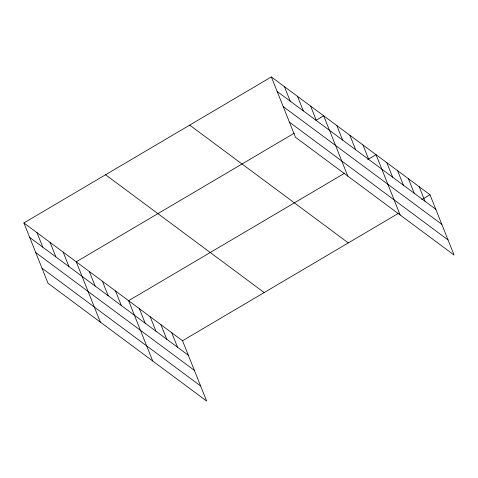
<?xml version="1.0" encoding="UTF-8"?>
<svg xmlns="http://www.w3.org/2000/svg" width="478" height="478" viewBox="0 0 478 478"><rect width="100%" height="100%" fill="white"/><g stroke="black" fill="none" stroke-linecap="round" stroke-linejoin="round"><path stroke-width="0.72" d="M23.9 222.945L182.53 340.742L206.657 401.066L48.027 283.269L23.9 222.945L271.343 76.934L429.973 194.731L454.1 255.055L295.47 137.258L271.343 76.934M294.346 133.123L76.247 261.819L100.374 322.142M316.036 120.325L323.69 115.807L347.817 176.131M344.781 173.126L128.6 300.692L152.727 361.015M367.743 159.574L376.037 154.681L400.164 215.004M182.53 340.742L398.712 213.176M421.68 199.625L429.973 194.731M277.144 91.447L435.781 209.245M283.191 106.564L441.827 224.361M289.423 122.141L448.053 239.938M189.682 125.117L348.319 242.914M105.554 174.763L264.185 292.56M29.708 237.464L188.338 355.262M35.754 252.581L194.385 370.378M41.98 268.152L200.611 385.949M419.188 186.719L424.99 201.238M408.397 178.712L414.205 193.226M397.612 170.7L403.42 185.213M386.827 162.687L392.629 177.207M362.951 144.959L368.759 159.479M349.866 135.244L355.668 149.757M336.775 125.523L342.583 140.042M310.604 106.086L316.406 120.605M297.513 96.371L303.321 110.884M284.428 86.649L290.236 101.169M171.745 332.736L177.553 347.249M160.961 324.723L166.762 339.237M150.17 316.711L155.977 331.23M139.385 308.704L145.192 323.218M115.509 290.977L121.316 305.49M102.423 281.255L108.231 295.774M89.338 271.54L95.14 286.053M63.162 252.103L68.969 266.616M50.076 242.382L55.878 256.901M36.985 232.666L42.793 247.18"/></g></svg>
